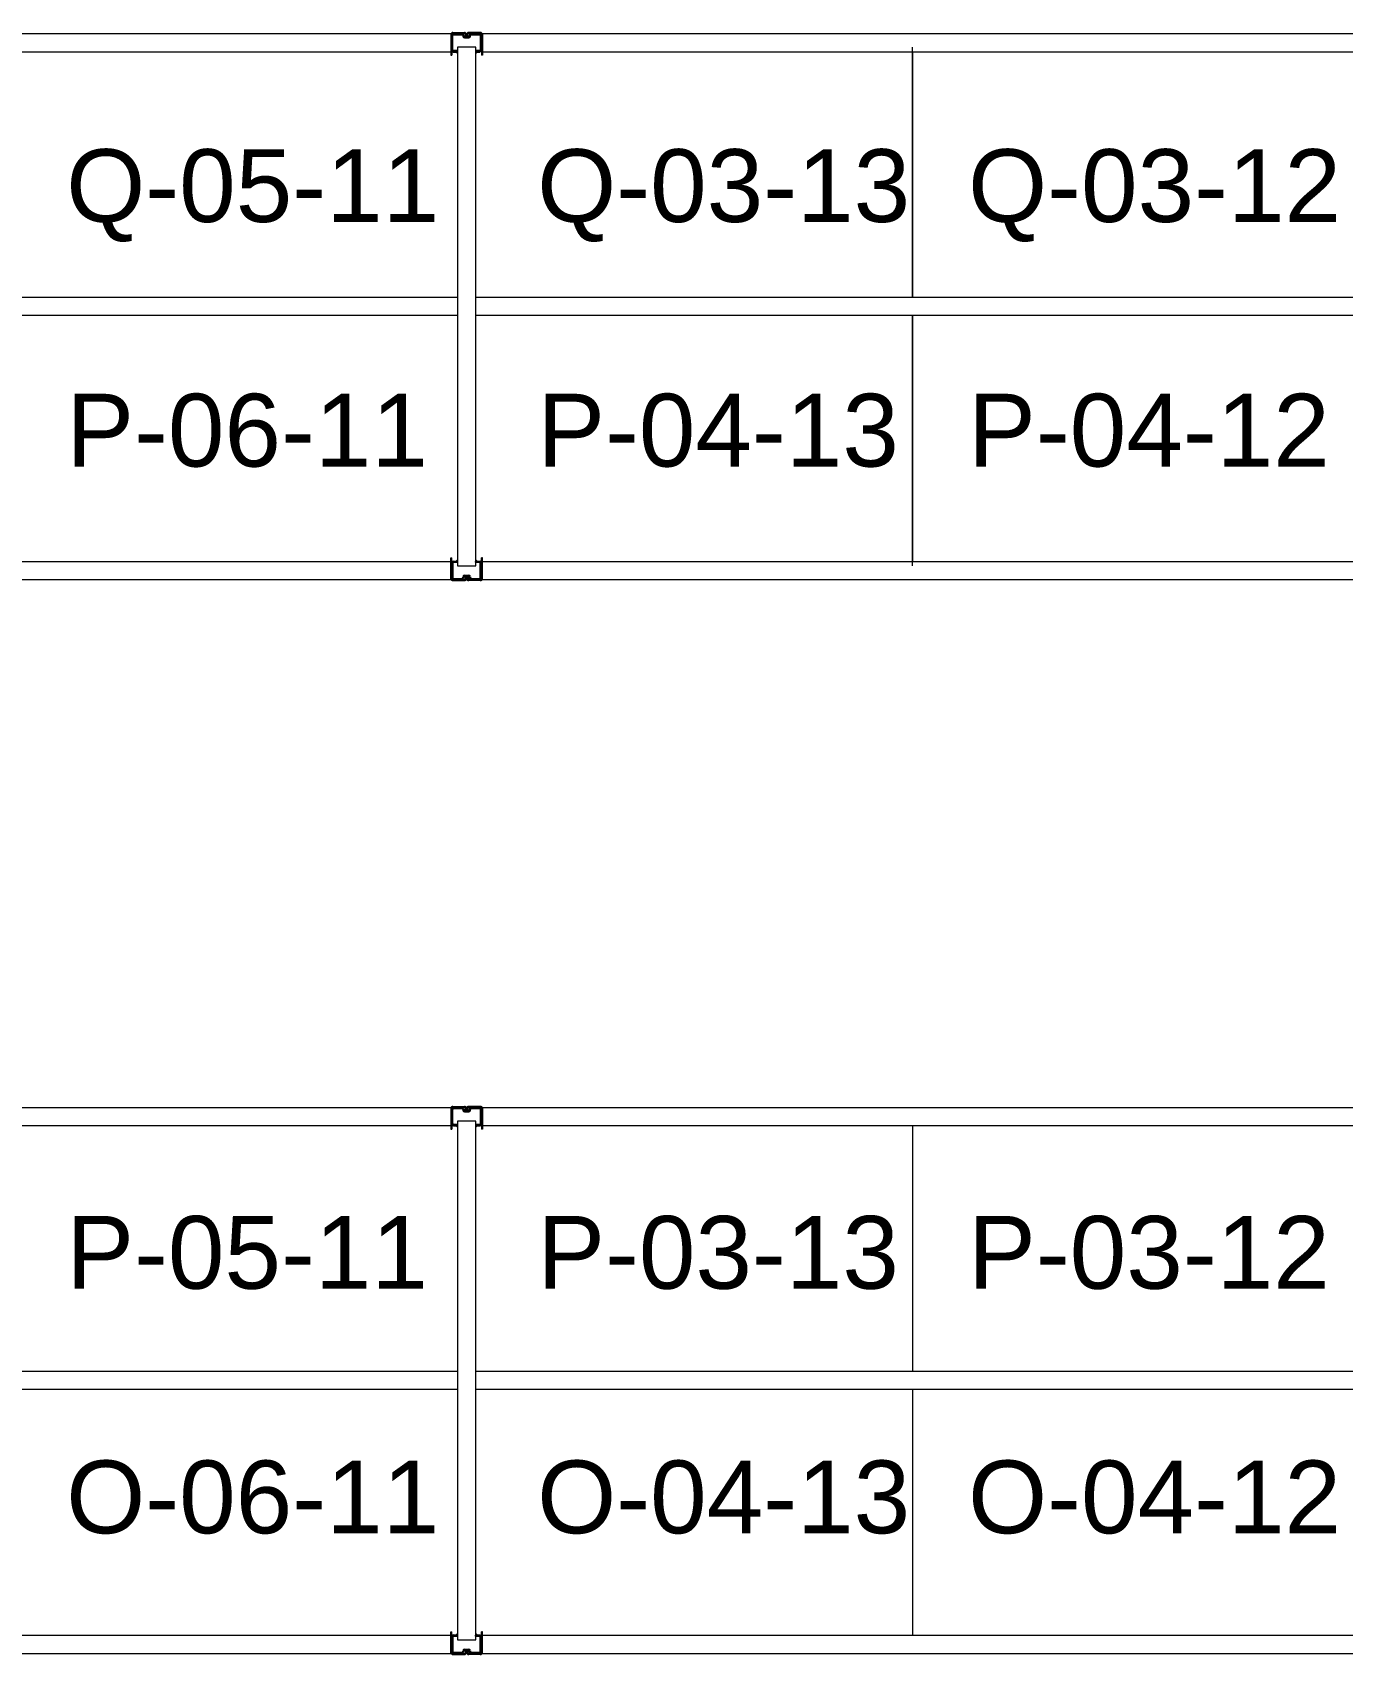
# Model space of a CAD drawing. Header units: inches. Extents: x 2743 to 10591, y -1604 to 5792.
# Drawn here: x 4416.6 to 4560.6, y 5165.9 to 5344.1 of the extents above; entities that cross this region are included whole.
import ezdxf

# ---------------------------------------------------------------- set-up
doc = ezdxf.new("R2010")
doc.units = ezdxf.units.IN
doc.header["$LTSCALE"] = 0.1875
doc.header["$MEASUREMENT"] = 0
for name, color, linetype, lineweight in [('22 Dimension', 7, 'Continuous', 5), ('32 Echelle', 160, 'Continuous', 15), ('33 Poutre', 30, 'Continuous', 15)]:
    doc.layers.add(name, color=color, linetype=linetype, lineweight=lineweight)
doc.styles.add('arial', font='')
doc.styles.get('arial').set_extended_font_data('Arial')

msp = doc.modelspace()

# ---------------------------------------------------------------- hatches: boundary and pattern name
at = {"layer": '32 Echelle'}
for points in [[(4463.33373, 5341.81503), (4463.33373, 5342.00253), (4463.14623, 5342.00253)], [(4463.33373, 5341.81503), (4463.33373, 5342.00253), (4463.14623, 5342.00253)], [(4465.33373, 5341.81503), (4465.33373, 5342.00253), (4465.52123, 5342.00253)], [(4465.33373, 5341.81503), (4465.33373, 5342.00253), (4465.52123, 5342.00253)], [(4463.33373, 5286.19003), (4463.33373, 5286.00253), (4463.14623, 5286.00253)], [(4463.33373, 5286.19003), (4463.33373, 5286.00253), (4463.14623, 5286.00253)], [(4465.33373, 5286.19003), (4465.33373, 5286.00253), (4465.52123, 5286.00253)], [(4465.33373, 5286.19003), (4465.33373, 5286.00253), (4465.52123, 5286.00253)], [(4463.33373, 5223.81503), (4463.33373, 5224.00253), (4463.14623, 5224.00253)], [(4463.33373, 5223.81503), (4463.33373, 5224.00253), (4463.14623, 5224.00253)], [(4465.33373, 5223.81503), (4465.33373, 5224.00253), (4465.52123, 5224.00253)], [(4465.33373, 5223.81503), (4465.33373, 5224.00253), (4465.52123, 5224.00253)], [(4463.33373, 5168.19003), (4463.33373, 5168.00253), (4463.14623, 5168.00253)], [(4463.33373, 5168.19003), (4463.33373, 5168.00253), (4463.14623, 5168.00253)], [(4465.33373, 5168.19003), (4465.33373, 5168.00253), (4465.52123, 5168.00253)], [(4465.33373, 5168.19003), (4465.33373, 5168.00253), (4465.52123, 5168.00253)]]:
    msp.add_hatch(color=256, dxfattribs=at).paths.add_polyline_path(points)

# ---------------------------------------------------------------- linework, layer by layer
at = {"layer": '22 Dimension'}
for p, q in [((4513.33373, 5342.00253), (4513.33373, 5315.00253)), ((4463.33373, 5315.00253), (4317.70873, 5315.00253)), ((4610.95873, 5315.00253), (4465.33373, 5315.00253)), ((4463.33373, 5313.00253), (4317.70873, 5313.00253)), ((4610.95873, 5313.00253), (4465.33373, 5313.00253)), ((4513.33373, 5313.00253), (4513.33373, 5286.00253)), ((4513.33373, 5224.00253), (4513.33373, 5197.00253)), ((4463.33373, 5197.00253), (4317.70873, 5197.00253)), ((4610.95873, 5197.00253), (4465.33373, 5197.00253)), ((4463.33373, 5195.00253), (4317.70873, 5195.00253)), ((4610.95873, 5195.00253), (4465.33373, 5195.00253)), ((4513.33373, 5195.00253), (4513.33373, 5168.00253))]:
    msp.add_line(p, q, dxfattribs=at)
at = {"layer": '32 Echelle', "linetype": 'Continuous', "lineweight": 25}
for p, q in [((4462.70877, 5343.81878), (4462.70877, 5342.18628)), ((4462.70877, 5343.81878), (4462.70877, 5342.18628)), ((4462.79877, 5342.18628), (4462.79877, 5343.81878)), ((4462.79877, 5342.18628), (4462.79877, 5343.81878)), ((4463.82136, 5344.00253), (4462.89252, 5344.00253)), ((4463.82136, 5344.00253), (4462.89252, 5344.00253)), ((4462.89252, 5343.91253), (4463.82136, 5343.91253)), ((4462.89252, 5343.91253), (4463.82136, 5343.91253)), ((4463.91102, 5343.84619), (4463.95493, 5343.70256)), ((4463.91102, 5343.84619), (4463.95493, 5343.70256)), ((4464.041, 5343.72887), (4463.99708, 5343.8725)), ((4464.041, 5343.72887), (4463.99708, 5343.8725)), ((4464.53681, 5343.66253), (4464.13065, 5343.66253)), ((4464.53681, 5343.66253), (4464.13065, 5343.66253)), ((4464.67038, 5343.8725), (4464.62647, 5343.72887)), ((4464.67038, 5343.8725), (4464.62647, 5343.72887)), ((4464.71254, 5343.70256), (4464.75645, 5343.84619)), ((4464.71254, 5343.70256), (4464.75645, 5343.84619)), ((4465.77494, 5344.00253), (4464.8461, 5344.00253)), ((4465.77494, 5344.00253), (4464.8461, 5344.00253)), ((4464.8461, 5343.91253), (4465.77494, 5343.91253)), ((4464.8461, 5343.91253), (4465.77494, 5343.91253)), ((4465.86869, 5343.81878), (4465.86869, 5342.18628)), ((4465.86869, 5343.81878), (4465.86869, 5342.18628)), ((4465.95869, 5342.18628), (4465.95869, 5343.81878)), ((4465.95869, 5342.18628), (4465.95869, 5343.81878)), ((4463.30877, 5342.09253), (4462.89252, 5342.09253)), ((4463.30877, 5342.09253), (4462.89252, 5342.09253)), ((4462.89252, 5342.00253), (4463.30877, 5342.00253)), ((4462.89252, 5342.00253), (4463.30877, 5342.00253)), ((4463.30877, 5342.00253), (4463.30877, 5342.09253)), ((4463.30877, 5342.00253), (4463.30877, 5342.09253)), ((4464.13065, 5343.57253), (4464.53681, 5343.57253)), ((4464.13065, 5343.57253), (4464.53681, 5343.57253)), ((4465.77494, 5342.09253), (4465.35869, 5342.09253)), ((4465.35869, 5342.09253), (4465.35869, 5342.00253)), ((4465.77494, 5342.09253), (4465.35869, 5342.09253)), ((4465.35869, 5342.09253), (4465.35869, 5342.00253)), ((4465.35869, 5342.00253), (4465.77494, 5342.00253)), ((4465.35869, 5342.00253), (4465.77494, 5342.00253)), ((4462.70877, 5284.18628), (4462.70877, 5285.81878)), ((4462.70877, 5284.18628), (4462.70877, 5285.81878)), ((4462.79877, 5285.81878), (4462.79877, 5284.18628)), ((4462.79877, 5285.81878), (4462.79877, 5284.18628)), ((4462.89252, 5286.00253), (4463.30877, 5286.00253)), ((4462.89252, 5286.00253), (4463.30877, 5286.00253)), ((4463.30877, 5285.91253), (4462.89252, 5285.91253)), ((4463.30877, 5285.91253), (4462.89252, 5285.91253)), ((4463.30877, 5286.00253), (4463.30877, 5285.91253)), ((4463.30877, 5286.00253), (4463.30877, 5285.91253)), ((4465.35869, 5286.00253), (4465.77494, 5286.00253)), ((4465.35869, 5285.91253), (4465.35869, 5286.00253)), ((4465.35869, 5286.00253), (4465.77494, 5286.00253)), ((4465.35869, 5285.91253), (4465.35869, 5286.00253)), ((4465.77494, 5285.91253), (4465.35869, 5285.91253)), ((4465.77494, 5285.91253), (4465.35869, 5285.91253)), ((4465.86869, 5284.18628), (4465.86869, 5285.81878)), ((4465.86869, 5284.18628), (4465.86869, 5285.81878)), ((4465.95869, 5285.81878), (4465.95869, 5284.18628)), ((4465.95869, 5285.81878), (4465.95869, 5284.18628)), ((4462.89252, 5284.09253), (4463.82136, 5284.09253)), ((4462.89252, 5284.09253), (4463.82136, 5284.09253)), ((4463.82136, 5284.00253), (4462.89252, 5284.00253)), ((4463.82136, 5284.00253), (4462.89252, 5284.00253)), ((4463.91102, 5284.15887), (4463.95493, 5284.3025)), ((4463.91102, 5284.15887), (4463.95493, 5284.3025)), ((4464.041, 5284.27619), (4463.99708, 5284.13256)), ((4464.041, 5284.27619), (4463.99708, 5284.13256)), ((4464.13065, 5284.43253), (4464.53681, 5284.43253)), ((4464.13065, 5284.43253), (4464.53681, 5284.43253)), ((4464.53681, 5284.34253), (4464.13065, 5284.34253)), ((4464.53681, 5284.34253), (4464.13065, 5284.34253)), ((4464.67038, 5284.13256), (4464.62647, 5284.27619)), ((4464.67038, 5284.13256), (4464.62647, 5284.27619)), ((4464.71254, 5284.3025), (4464.75645, 5284.15887)), ((4464.71254, 5284.3025), (4464.75645, 5284.15887)), ((4464.8461, 5284.09253), (4465.77494, 5284.09253)), ((4464.8461, 5284.09253), (4465.77494, 5284.09253)), ((4465.77494, 5284.00253), (4464.8461, 5284.00253)), ((4465.77494, 5284.00253), (4464.8461, 5284.00253)), ((4463.82136, 5226.00253), (4462.89252, 5226.00253)), ((4463.82136, 5226.00253), (4462.89252, 5226.00253)), ((4465.77494, 5226.00253), (4464.8461, 5226.00253)), ((4465.77494, 5226.00253), (4464.8461, 5226.00253)), ((4462.70877, 5225.81878), (4462.70877, 5224.18628)), ((4462.70877, 5225.81878), (4462.70877, 5224.18628)), ((4462.79877, 5224.18628), (4462.79877, 5225.81878)), ((4462.79877, 5224.18628), (4462.79877, 5225.81878)), ((4462.89252, 5225.91253), (4463.82136, 5225.91253)), ((4462.89252, 5225.91253), (4463.82136, 5225.91253)), ((4463.91102, 5225.84619), (4463.95493, 5225.70256)), ((4463.91102, 5225.84619), (4463.95493, 5225.70256)), ((4464.041, 5225.72887), (4463.99708, 5225.8725)), ((4464.041, 5225.72887), (4463.99708, 5225.8725)), ((4464.53681, 5225.66253), (4464.13065, 5225.66253)), ((4464.53681, 5225.66253), (4464.13065, 5225.66253)), ((4464.13065, 5225.57253), (4464.53681, 5225.57253)), ((4464.13065, 5225.57253), (4464.53681, 5225.57253)), ((4464.67038, 5225.8725), (4464.62647, 5225.72887)), ((4464.67038, 5225.8725), (4464.62647, 5225.72887)), ((4464.71254, 5225.70256), (4464.75645, 5225.84619)), ((4464.71254, 5225.70256), (4464.75645, 5225.84619)), ((4464.8461, 5225.91253), (4465.77494, 5225.91253)), ((4464.8461, 5225.91253), (4465.77494, 5225.91253)), ((4465.86869, 5225.81878), (4465.86869, 5224.18628)), ((4465.86869, 5225.81878), (4465.86869, 5224.18628)), ((4465.95869, 5224.18628), (4465.95869, 5225.81878)), ((4465.95869, 5224.18628), (4465.95869, 5225.81878)), ((4463.30877, 5224.09253), (4462.89252, 5224.09253)), ((4463.30877, 5224.09253), (4462.89252, 5224.09253)), ((4462.89252, 5224.00253), (4463.30877, 5224.00253)), ((4462.89252, 5224.00253), (4463.30877, 5224.00253)), ((4463.30877, 5224.00253), (4463.30877, 5224.09253)), ((4463.30877, 5224.00253), (4463.30877, 5224.09253)), ((4465.77494, 5224.09253), (4465.35869, 5224.09253)), ((4465.35869, 5224.09253), (4465.35869, 5224.00253)), ((4465.77494, 5224.09253), (4465.35869, 5224.09253)), ((4465.35869, 5224.09253), (4465.35869, 5224.00253)), ((4465.35869, 5224.00253), (4465.77494, 5224.00253)), ((4465.35869, 5224.00253), (4465.77494, 5224.00253)), ((4462.70877, 5166.18628), (4462.70877, 5167.81878)), ((4462.70877, 5166.18628), (4462.70877, 5167.81878)), ((4462.79877, 5167.81878), (4462.79877, 5166.18628)), ((4462.79877, 5167.81878), (4462.79877, 5166.18628)), ((4462.89252, 5168.00253), (4463.30877, 5168.00253)), ((4462.89252, 5168.00253), (4463.30877, 5168.00253)), ((4463.30877, 5167.91253), (4462.89252, 5167.91253)), ((4463.30877, 5167.91253), (4462.89252, 5167.91253)), ((4463.30877, 5168.00253), (4463.30877, 5167.91253)), ((4463.30877, 5168.00253), (4463.30877, 5167.91253)), ((4465.35869, 5168.00253), (4465.77494, 5168.00253)), ((4465.35869, 5167.91253), (4465.35869, 5168.00253)), ((4465.35869, 5168.00253), (4465.77494, 5168.00253)), ((4465.35869, 5167.91253), (4465.35869, 5168.00253)), ((4465.77494, 5167.91253), (4465.35869, 5167.91253)), ((4465.77494, 5167.91253), (4465.35869, 5167.91253)), ((4465.86869, 5166.18628), (4465.86869, 5167.81878)), ((4465.86869, 5166.18628), (4465.86869, 5167.81878)), ((4465.95869, 5167.81878), (4465.95869, 5166.18628)), ((4465.95869, 5167.81878), (4465.95869, 5166.18628)), ((4462.89252, 5166.09253), (4463.82136, 5166.09253)), ((4462.89252, 5166.09253), (4463.82136, 5166.09253)), ((4463.82136, 5166.00253), (4462.89252, 5166.00253)), ((4463.82136, 5166.00253), (4462.89252, 5166.00253)), ((4463.91102, 5166.15887), (4463.95493, 5166.3025)), ((4463.91102, 5166.15887), (4463.95493, 5166.3025)), ((4464.041, 5166.27619), (4463.99708, 5166.13256)), ((4464.041, 5166.27619), (4463.99708, 5166.13256)), ((4464.13065, 5166.43253), (4464.53681, 5166.43253)), ((4464.13065, 5166.43253), (4464.53681, 5166.43253)), ((4464.53681, 5166.34253), (4464.13065, 5166.34253)), ((4464.53681, 5166.34253), (4464.13065, 5166.34253)), ((4464.67038, 5166.13256), (4464.62647, 5166.27619)), ((4464.67038, 5166.13256), (4464.62647, 5166.27619)), ((4464.71254, 5166.3025), (4464.75645, 5166.15887)), ((4464.71254, 5166.3025), (4464.75645, 5166.15887)), ((4464.8461, 5166.09253), (4465.77494, 5166.09253)), ((4464.8461, 5166.09253), (4465.77494, 5166.09253)), ((4465.77494, 5166.00253), (4464.8461, 5166.00253)), ((4465.77494, 5166.00253), (4464.8461, 5166.00253))]:
    msp.add_line(p, q, dxfattribs=at)
at = {"layer": '32 Echelle'}
for p, q in [((4463.33373, 5342.00253), (4463.14623, 5342.00253)), ((4463.33373, 5341.81503), (4463.14623, 5342.00253)), ((4463.33373, 5342.00253), (4463.14623, 5342.00253)), ((4463.33373, 5341.81503), (4463.14623, 5342.00253)), ((4465.33373, 5342.50253), (4463.33373, 5342.50253)), ((4463.33373, 5342.50253), (4463.33373, 5285.50253)), ((4465.33373, 5342.50253), (4463.33373, 5342.50253)), ((4463.33373, 5342.50253), (4463.33373, 5285.50253)), ((4463.33373, 5341.81503), (4463.33373, 5342.00253)), ((4463.33373, 5341.81503), (4463.33373, 5342.00253)), ((4465.33373, 5285.50253), (4465.33373, 5342.50253)), ((4465.33373, 5285.50253), (4465.33373, 5342.50253)), ((4465.33373, 5342.00253), (4465.52123, 5342.00253)), ((4465.33373, 5341.81503), (4465.33373, 5342.00253)), ((4465.33373, 5341.81503), (4465.52123, 5342.00253)), ((4465.33373, 5342.00253), (4465.52123, 5342.00253)), ((4465.33373, 5341.81503), (4465.33373, 5342.00253)), ((4465.33373, 5341.81503), (4465.52123, 5342.00253)), ((4513.33373, 5315.00253), (4513.33373, 5342.50253)), ((4513.33373, 5285.50253), (4513.33373, 5313.00253)), ((4463.33373, 5286.19003), (4463.14623, 5286.00253)), ((4463.33373, 5286.19003), (4463.14623, 5286.00253)), ((4463.33373, 5286.00253), (4463.14623, 5286.00253)), ((4463.33373, 5286.00253), (4463.14623, 5286.00253)), ((4463.33373, 5286.19003), (4463.33373, 5286.00253)), ((4463.33373, 5286.19003), (4463.33373, 5286.00253)), ((4463.33373, 5285.50253), (4465.33373, 5285.50253)), ((4463.33373, 5285.50253), (4465.33373, 5285.50253)), ((4465.33373, 5286.19003), (4465.33373, 5286.00253)), ((4465.33373, 5286.19003), (4465.52123, 5286.00253)), ((4465.33373, 5286.19003), (4465.33373, 5286.00253)), ((4465.33373, 5286.19003), (4465.52123, 5286.00253)), ((4465.33373, 5286.00253), (4465.52123, 5286.00253)), ((4465.33373, 5286.00253), (4465.52123, 5286.00253)), ((4465.33373, 5224.50253), (4463.33373, 5224.50253)), ((4463.33373, 5224.50253), (4463.33373, 5167.50253)), ((4465.33373, 5224.50253), (4463.33373, 5224.50253)), ((4463.33373, 5224.50253), (4463.33373, 5167.50253)), ((4465.33373, 5167.50253), (4465.33373, 5224.50253)), ((4465.33373, 5167.50253), (4465.33373, 5224.50253)), ((4463.33373, 5224.00253), (4463.14623, 5224.00253)), ((4463.33373, 5223.81503), (4463.14623, 5224.00253)), ((4463.33373, 5224.00253), (4463.14623, 5224.00253)), ((4463.33373, 5223.81503), (4463.14623, 5224.00253)), ((4463.33373, 5223.81503), (4463.33373, 5224.00253)), ((4463.33373, 5223.81503), (4463.33373, 5224.00253)), ((4465.33373, 5224.00253), (4465.52123, 5224.00253)), ((4465.33373, 5223.81503), (4465.33373, 5224.00253)), ((4465.33373, 5223.81503), (4465.52123, 5224.00253)), ((4465.33373, 5224.00253), (4465.52123, 5224.00253)), ((4465.33373, 5223.81503), (4465.33373, 5224.00253)), ((4465.33373, 5223.81503), (4465.52123, 5224.00253)), ((4463.33373, 5168.19003), (4463.14623, 5168.00253)), ((4463.33373, 5168.19003), (4463.14623, 5168.00253)), ((4463.33373, 5168.00253), (4463.14623, 5168.00253)), ((4463.33373, 5168.00253), (4463.14623, 5168.00253)), ((4463.33373, 5168.19003), (4463.33373, 5168.00253)), ((4463.33373, 5168.19003), (4463.33373, 5168.00253)), ((4463.33373, 5167.50253), (4465.33373, 5167.50253)), ((4463.33373, 5167.50253), (4465.33373, 5167.50253)), ((4465.33373, 5168.19003), (4465.33373, 5168.00253)), ((4465.33373, 5168.19003), (4465.52123, 5168.00253)), ((4465.33373, 5168.19003), (4465.33373, 5168.00253)), ((4465.33373, 5168.19003), (4465.52123, 5168.00253)), ((4465.33373, 5168.00253), (4465.52123, 5168.00253)), ((4465.33373, 5168.00253), (4465.52123, 5168.00253))]:
    msp.add_line(p, q, dxfattribs=at)
at = {"layer": '32 Echelle', "linetype": 'Continuous', "lineweight": 25}
for centre, radius, start, end in [((4462.89252, 5343.81878), 0.18375, 90, 180), ((4462.89252, 5343.81878), 0.18375, 90, 180), ((4462.89252, 5343.81878), 0.09375, 90, 180), ((4462.89252, 5343.81878), 0.09375, 90, 180), ((4463.82136, 5343.81878), 0.18375, 17, 90), ((4463.82136, 5343.81878), 0.18375, 17, 90), ((4463.82136, 5343.81878), 0.09375, 17, 90), ((4463.82136, 5343.81878), 0.09375, 17, 90), ((4464.13065, 5343.75628), 0.18375, 197, 270), ((4464.13065, 5343.75628), 0.18375, 197, 270), ((4464.13065, 5343.75628), 0.09375, 197, 270), ((4464.13065, 5343.75628), 0.09375, 197, 270), ((4464.53681, 5343.75628), 0.09375, 270, 343), ((4464.53681, 5343.75628), 0.09375, 270, 343), ((4464.53681, 5343.75628), 0.18375, 270, 343), ((4464.53681, 5343.75628), 0.18375, 270, 343), ((4464.8461, 5343.81878), 0.18375, 90, 163), ((4464.8461, 5343.81878), 0.18375, 90, 163), ((4464.8461, 5343.81878), 0.09375, 90, 163), ((4464.8461, 5343.81878), 0.09375, 90, 163), ((4465.77494, 5343.81878), 0.18375, 0, 90), ((4465.77494, 5343.81878), 0.18375, 0, 90), ((4465.77494, 5343.81878), 0.09375, 0, 90), ((4465.77494, 5343.81878), 0.09375, 0, 90), ((4462.89252, 5342.18628), 0.18375, 180, 270), ((4462.89252, 5342.18628), 0.18375, 180, 270), ((4462.89252, 5342.18628), 0.09375, 180, 270), ((4462.89252, 5342.18628), 0.09375, 180, 270), ((4465.77494, 5342.18628), 0.09375, 270, 0), ((4465.77494, 5342.18628), 0.18375, 270, 0), ((4465.77494, 5342.18628), 0.09375, 270, 0), ((4465.77494, 5342.18628), 0.18375, 270, 0), ((4462.89252, 5285.81878), 0.18375, 90, 180), ((4462.89252, 5285.81878), 0.18375, 90, 180), ((4462.89252, 5285.81878), 0.09375, 90, 180), ((4462.89252, 5285.81878), 0.09375, 90, 180), ((4465.77494, 5285.81878), 0.18375, 0, 90), ((4465.77494, 5285.81878), 0.18375, 0, 90), ((4465.77494, 5285.81878), 0.09375, 0, 90), ((4465.77494, 5285.81878), 0.09375, 0, 90), ((4462.89252, 5284.18628), 0.18375, 180, 270), ((4462.89252, 5284.18628), 0.18375, 180, 270), ((4462.89252, 5284.18628), 0.09375, 180, 270), ((4462.89252, 5284.18628), 0.09375, 180, 270), ((4463.82136, 5284.18628), 0.09375, 270, 343), ((4463.82136, 5284.18628), 0.09375, 270, 343), ((4463.82136, 5284.18628), 0.18375, 270, 343), ((4463.82136, 5284.18628), 0.18375, 270, 343), ((4464.13065, 5284.24878), 0.18375, 90, 163), ((4464.13065, 5284.24878), 0.18375, 90, 163), ((4464.13065, 5284.24878), 0.09375, 90, 163), ((4464.13065, 5284.24878), 0.09375, 90, 163), ((4464.53681, 5284.24878), 0.18375, 17, 90), ((4464.53681, 5284.24878), 0.18375, 17, 90), ((4464.53681, 5284.24878), 0.09375, 17, 90), ((4464.53681, 5284.24878), 0.09375, 17, 90), ((4464.8461, 5284.18628), 0.18375, 197, 270), ((4464.8461, 5284.18628), 0.18375, 197, 270), ((4464.8461, 5284.18628), 0.09375, 197, 270), ((4464.8461, 5284.18628), 0.09375, 197, 270), ((4465.77494, 5284.18628), 0.09375, 270, 0), ((4465.77494, 5284.18628), 0.18375, 270, 0), ((4465.77494, 5284.18628), 0.09375, 270, 0), ((4465.77494, 5284.18628), 0.18375, 270, 0), ((4462.89252, 5225.81878), 0.18375, 90, 180), ((4462.89252, 5225.81878), 0.18375, 90, 180), ((4463.82136, 5225.81878), 0.18375, 17, 90), ((4463.82136, 5225.81878), 0.18375, 17, 90), ((4464.8461, 5225.81878), 0.18375, 90, 163), ((4464.8461, 5225.81878), 0.18375, 90, 163), ((4465.77494, 5225.81878), 0.18375, 0, 90), ((4465.77494, 5225.81878), 0.18375, 0, 90), ((4462.89252, 5224.18628), 0.18375, 180, 270), ((4462.89252, 5224.18628), 0.18375, 180, 270), ((4462.89252, 5225.81878), 0.09375, 90, 180), ((4462.89252, 5225.81878), 0.09375, 90, 180), ((4462.89252, 5224.18628), 0.09375, 180, 270), ((4462.89252, 5224.18628), 0.09375, 180, 270), ((4463.82136, 5225.81878), 0.09375, 17, 90), ((4463.82136, 5225.81878), 0.09375, 17, 90), ((4464.13065, 5225.75628), 0.18375, 197, 270), ((4464.13065, 5225.75628), 0.18375, 197, 270), ((4464.13065, 5225.75628), 0.09375, 197, 270), ((4464.13065, 5225.75628), 0.09375, 197, 270), ((4464.53681, 5225.75628), 0.09375, 270, 343), ((4464.53681, 5225.75628), 0.09375, 270, 343), ((4464.53681, 5225.75628), 0.18375, 270, 343), ((4464.53681, 5225.75628), 0.18375, 270, 343), ((4464.8461, 5225.81878), 0.09375, 90, 163), ((4464.8461, 5225.81878), 0.09375, 90, 163), ((4465.77494, 5225.81878), 0.09375, 0, 90), ((4465.77494, 5225.81878), 0.09375, 0, 90), ((4465.77494, 5224.18628), 0.09375, 270, 0), ((4465.77494, 5224.18628), 0.18375, 270, 0), ((4465.77494, 5224.18628), 0.09375, 270, 0), ((4465.77494, 5224.18628), 0.18375, 270, 0), ((4462.89252, 5167.81878), 0.18375, 90, 180), ((4462.89252, 5167.81878), 0.18375, 90, 180), ((4462.89252, 5167.81878), 0.09375, 90, 180), ((4462.89252, 5167.81878), 0.09375, 90, 180), ((4465.77494, 5167.81878), 0.18375, 0, 90), ((4465.77494, 5167.81878), 0.18375, 0, 90), ((4465.77494, 5167.81878), 0.09375, 0, 90), ((4465.77494, 5167.81878), 0.09375, 0, 90), ((4462.89252, 5166.18628), 0.18375, 180, 270), ((4462.89252, 5166.18628), 0.18375, 180, 270), ((4462.89252, 5166.18628), 0.09375, 180, 270), ((4462.89252, 5166.18628), 0.09375, 180, 270), ((4463.82136, 5166.18628), 0.09375, 270, 343), ((4463.82136, 5166.18628), 0.09375, 270, 343), ((4463.82136, 5166.18628), 0.18375, 270, 343), ((4463.82136, 5166.18628), 0.18375, 270, 343), ((4464.13065, 5166.24878), 0.18375, 90, 163), ((4464.13065, 5166.24878), 0.18375, 90, 163), ((4464.13065, 5166.24878), 0.09375, 90, 163), ((4464.13065, 5166.24878), 0.09375, 90, 163), ((4464.53681, 5166.24878), 0.18375, 17, 90), ((4464.53681, 5166.24878), 0.18375, 17, 90), ((4464.53681, 5166.24878), 0.09375, 17, 90), ((4464.53681, 5166.24878), 0.09375, 17, 90), ((4464.8461, 5166.18628), 0.18375, 197, 270), ((4464.8461, 5166.18628), 0.18375, 197, 270), ((4464.8461, 5166.18628), 0.09375, 197, 270), ((4464.8461, 5166.18628), 0.09375, 197, 270), ((4465.77494, 5166.18628), 0.09375, 270, 0), ((4465.77494, 5166.18628), 0.18375, 270, 0), ((4465.77494, 5166.18628), 0.09375, 270, 0), ((4465.77494, 5166.18628), 0.18375, 270, 0)]:
    msp.add_arc(centre, radius, start, end, dxfattribs=at)
at = {"layer": '33 Poutre'}
for p, q in [((4318.45873, 5344.00253), (4462.58373, 5344.00253)), ((4462.58373, 5344.00253), (4462.58373, 5342.00253)), ((4462.58373, 5343.87753), (4462.58373, 5341.62153)), ((4462.70273, 5343.87753), (4462.70273, 5341.62153)), ((4462.82773, 5344.12153), (4464.08973, 5344.12153)), ((4464.08973, 5344.00253), (4462.82773, 5344.00253)), ((4464.21473, 5343.66253), (4464.21473, 5343.87753)), ((4464.21473, 5343.66253), (4464.33373, 5343.66253)), ((4464.33373, 5343.66253), (4464.33373, 5343.87753)), ((4464.33373, 5343.66253), (4464.33373, 5343.87753)), ((4464.45273, 5343.66253), (4464.33373, 5343.66253)), ((4464.45273, 5343.66253), (4464.45273, 5343.87753)), ((4465.83973, 5344.12153), (4464.57773, 5344.12153)), ((4464.57773, 5344.00253), (4465.83973, 5344.00253)), ((4465.96473, 5343.87753), (4465.96473, 5341.62153)), ((4466.08373, 5344.00253), (4610.20873, 5344.00253)), ((4466.08373, 5344.00253), (4466.08373, 5342.00253)), ((4466.08373, 5343.87753), (4466.08373, 5341.62153)), ((4318.45873, 5342.00253), (4462.58373, 5342.00253)), ((4466.08373, 5342.00253), (4610.20873, 5342.00253)), ((4462.58373, 5341.62153), (4462.70273, 5341.62153)), ((4466.08373, 5341.62153), (4465.96473, 5341.62153)), ((4318.45873, 5286.00253), (4462.58373, 5286.00253)), ((4462.58373, 5284.12753), (4462.58373, 5286.38353)), ((4462.58373, 5286.38353), (4462.70273, 5286.38353)), ((4462.58373, 5284.00253), (4462.58373, 5286.00253)), ((4462.70273, 5284.12753), (4462.70273, 5286.38353)), ((4466.08373, 5286.38353), (4465.96473, 5286.38353)), ((4465.96473, 5284.12753), (4465.96473, 5286.38353)), ((4466.08373, 5284.12753), (4466.08373, 5286.38353)), ((4466.08373, 5286.00253), (4610.20873, 5286.00253)), ((4466.08373, 5284.00253), (4466.08373, 5286.00253)), ((4318.45873, 5284.00253), (4462.58373, 5284.00253)), ((4464.08973, 5284.00253), (4462.82773, 5284.00253)), ((4462.82773, 5283.88353), (4464.08973, 5283.88353)), ((4464.21473, 5284.34253), (4464.21473, 5284.12753)), ((4464.21473, 5284.34253), (4464.33373, 5284.34253)), ((4464.33373, 5284.34253), (4464.33373, 5284.12753)), ((4464.33373, 5284.34253), (4464.33373, 5284.12753)), ((4464.45273, 5284.34253), (4464.33373, 5284.34253)), ((4464.45273, 5284.34253), (4464.45273, 5284.12753)), ((4464.57773, 5284.00253), (4465.83973, 5284.00253)), ((4465.83973, 5283.88353), (4464.57773, 5283.88353)), ((4466.08373, 5284.00253), (4610.20873, 5284.00253)), ((4318.45873, 5226.00253), (4462.58373, 5226.00253)), ((4462.58373, 5226.00253), (4462.58373, 5224.00253)), ((4462.82773, 5226.12153), (4464.08973, 5226.12153)), ((4464.08973, 5226.00253), (4462.82773, 5226.00253)), ((4465.83973, 5226.12153), (4464.57773, 5226.12153)), ((4464.57773, 5226.00253), (4465.83973, 5226.00253)), ((4466.08373, 5226.00253), (4610.20873, 5226.00253)), ((4466.08373, 5226.00253), (4466.08373, 5224.00253)), ((4462.58373, 5225.87753), (4462.58373, 5223.62153)), ((4462.70273, 5225.87753), (4462.70273, 5223.62153)), ((4464.21473, 5225.66253), (4464.21473, 5225.87753)), ((4464.21473, 5225.66253), (4464.33373, 5225.66253)), ((4464.33373, 5225.66253), (4464.33373, 5225.87753)), ((4464.33373, 5225.66253), (4464.33373, 5225.87753)), ((4464.45273, 5225.66253), (4464.33373, 5225.66253)), ((4464.45273, 5225.66253), (4464.45273, 5225.87753)), ((4465.96473, 5225.87753), (4465.96473, 5223.62153)), ((4466.08373, 5225.87753), (4466.08373, 5223.62153)), ((4318.45873, 5224.00253), (4462.58373, 5224.00253)), ((4462.58373, 5223.62153), (4462.70273, 5223.62153)), ((4466.08373, 5223.62153), (4465.96473, 5223.62153)), ((4466.08373, 5224.00253), (4610.20873, 5224.00253)), ((4318.45873, 5168.00253), (4462.58373, 5168.00253)), ((4462.58373, 5166.12753), (4462.58373, 5168.38353)), ((4462.58373, 5168.38353), (4462.70273, 5168.38353)), ((4462.58373, 5166.00253), (4462.58373, 5168.00253)), ((4462.70273, 5166.12753), (4462.70273, 5168.38353)), ((4466.08373, 5168.38353), (4465.96473, 5168.38353)), ((4465.96473, 5166.12753), (4465.96473, 5168.38353)), ((4466.08373, 5166.12753), (4466.08373, 5168.38353)), ((4466.08373, 5168.00253), (4610.20873, 5168.00253)), ((4466.08373, 5166.00253), (4466.08373, 5168.00253)), ((4318.45873, 5166.00253), (4462.58373, 5166.00253)), ((4464.08973, 5166.00253), (4462.82773, 5166.00253)), ((4462.82773, 5165.88353), (4464.08973, 5165.88353)), ((4464.21473, 5166.34253), (4464.21473, 5166.12753)), ((4464.21473, 5166.34253), (4464.33373, 5166.34253)), ((4464.33373, 5166.34253), (4464.33373, 5166.12753)), ((4464.33373, 5166.34253), (4464.33373, 5166.12753)), ((4464.45273, 5166.34253), (4464.33373, 5166.34253)), ((4464.45273, 5166.34253), (4464.45273, 5166.12753)), ((4464.57773, 5166.00253), (4465.83973, 5166.00253)), ((4465.83973, 5165.88353), (4464.57773, 5165.88353)), ((4466.08373, 5166.00253), (4610.20873, 5166.00253))]:
    msp.add_line(p, q, dxfattribs=at)
for centre, radius, start, end in [((4462.82773, 5343.87753), 0.244, 90, 180), ((4462.82773, 5343.87753), 0.125, 90, 180), ((4464.08973, 5343.87753), 0.244, 0, 90), ((4464.08973, 5343.87753), 0.125, 0, 90), ((4464.57773, 5343.87753), 0.244, 90, 180), ((4464.57773, 5343.87753), 0.125, 90, 180), ((4465.83973, 5343.87753), 0.244, 0, 90), ((4465.83973, 5343.87753), 0.125, 0, 90), ((4462.82773, 5284.12753), 0.244, 180, 270), ((4462.82773, 5284.12753), 0.125, 180, 270), ((4464.08973, 5284.12753), 0.125, 270, 0), ((4464.08973, 5284.12753), 0.244, 270, 0), ((4464.57773, 5284.12753), 0.244, 180, 270), ((4464.57773, 5284.12753), 0.125, 180, 270), ((4465.83973, 5284.12753), 0.244, 270, 0), ((4465.83973, 5284.12753), 0.125, 270, 0), ((4462.82773, 5225.87753), 0.244, 90, 180), ((4462.82773, 5225.87753), 0.125, 90, 180), ((4464.08973, 5225.87753), 0.244, 0, 90), ((4464.08973, 5225.87753), 0.125, 0, 90), ((4464.57773, 5225.87753), 0.244, 90, 180), ((4464.57773, 5225.87753), 0.125, 90, 180), ((4465.83973, 5225.87753), 0.244, 0, 90), ((4465.83973, 5225.87753), 0.125, 0, 90), ((4462.82773, 5166.12753), 0.244, 180, 270), ((4462.82773, 5166.12753), 0.125, 180, 270), ((4464.08973, 5166.12753), 0.125, 270, 0), ((4464.08973, 5166.12753), 0.244, 270, 0), ((4464.57773, 5166.12753), 0.244, 180, 270), ((4464.57773, 5166.12753), 0.125, 180, 270), ((4465.83973, 5166.12753), 0.244, 270, 0), ((4465.83973, 5166.12753), 0.125, 270, 0)]:
    msp.add_arc(centre, radius, start, end, dxfattribs=at)

# ---------------------------------------------------------------- texts
at = {"layer": '22 Dimension', "char_height": 8, "attachment_point": 1, "style": 'arial'}
for s, insert in [('{\\fArial Unicode MS|b0|i0|c0|p2;\\C8;Q-05-11}', (4420.32763, 5331.29183)), ('{\\fArial Unicode MS|b0|i0|c0|p2;\\C8;Q-03-13}', (4472.08875, 5331.29183)), ('{\\fArial Unicode MS|b0|i0|c0|p2;\\C8;Q-03-12}', (4519.44478, 5331.29183)), ('{\\fArial Unicode MS|b0|i0|c0|p2;\\C8;P-06-11}', (4420.32763, 5304.41929)), ('{\\fArial Unicode MS|b0|i0|c0|p2;\\C8;P-04-13}', (4472.08875, 5304.41929)), ('{\\fArial Unicode MS|b0|i0|c0|p2;\\C8;P-04-12}', (4519.44478, 5304.41929)), ('{\\fArial Unicode MS|b0|i0|c0|p2;\\C8;P-05-11}', (4420.32763, 5214.07826)), ('{\\fArial Unicode MS|b0|i0|c0|p2;\\C8;P-03-13}', (4472.08875, 5214.07826)), ('{\\fArial Unicode MS|b0|i0|c0|p2;\\C8;P-03-12}', (4519.44478, 5214.07826)), ('{\\fArial Unicode MS|b0|i0|c0|p2;\\C8;O-06-11}', (4420.32763, 5187.20572)), ('{\\fArial Unicode MS|b0|i0|c0|p2;\\C8;O-04-13}', (4472.08875, 5187.20572)), ('{\\fArial Unicode MS|b0|i0|c0|p2;\\C8;O-04-12}', (4519.44478, 5187.20572))]:
    msp.add_mtext_dynamic_manual_height_columns(s, width=68.8901007, gutter_width=5, heights=[0], dxfattribs=dict(at, insert=insert))

doc.saveas('drawing.dxf')
